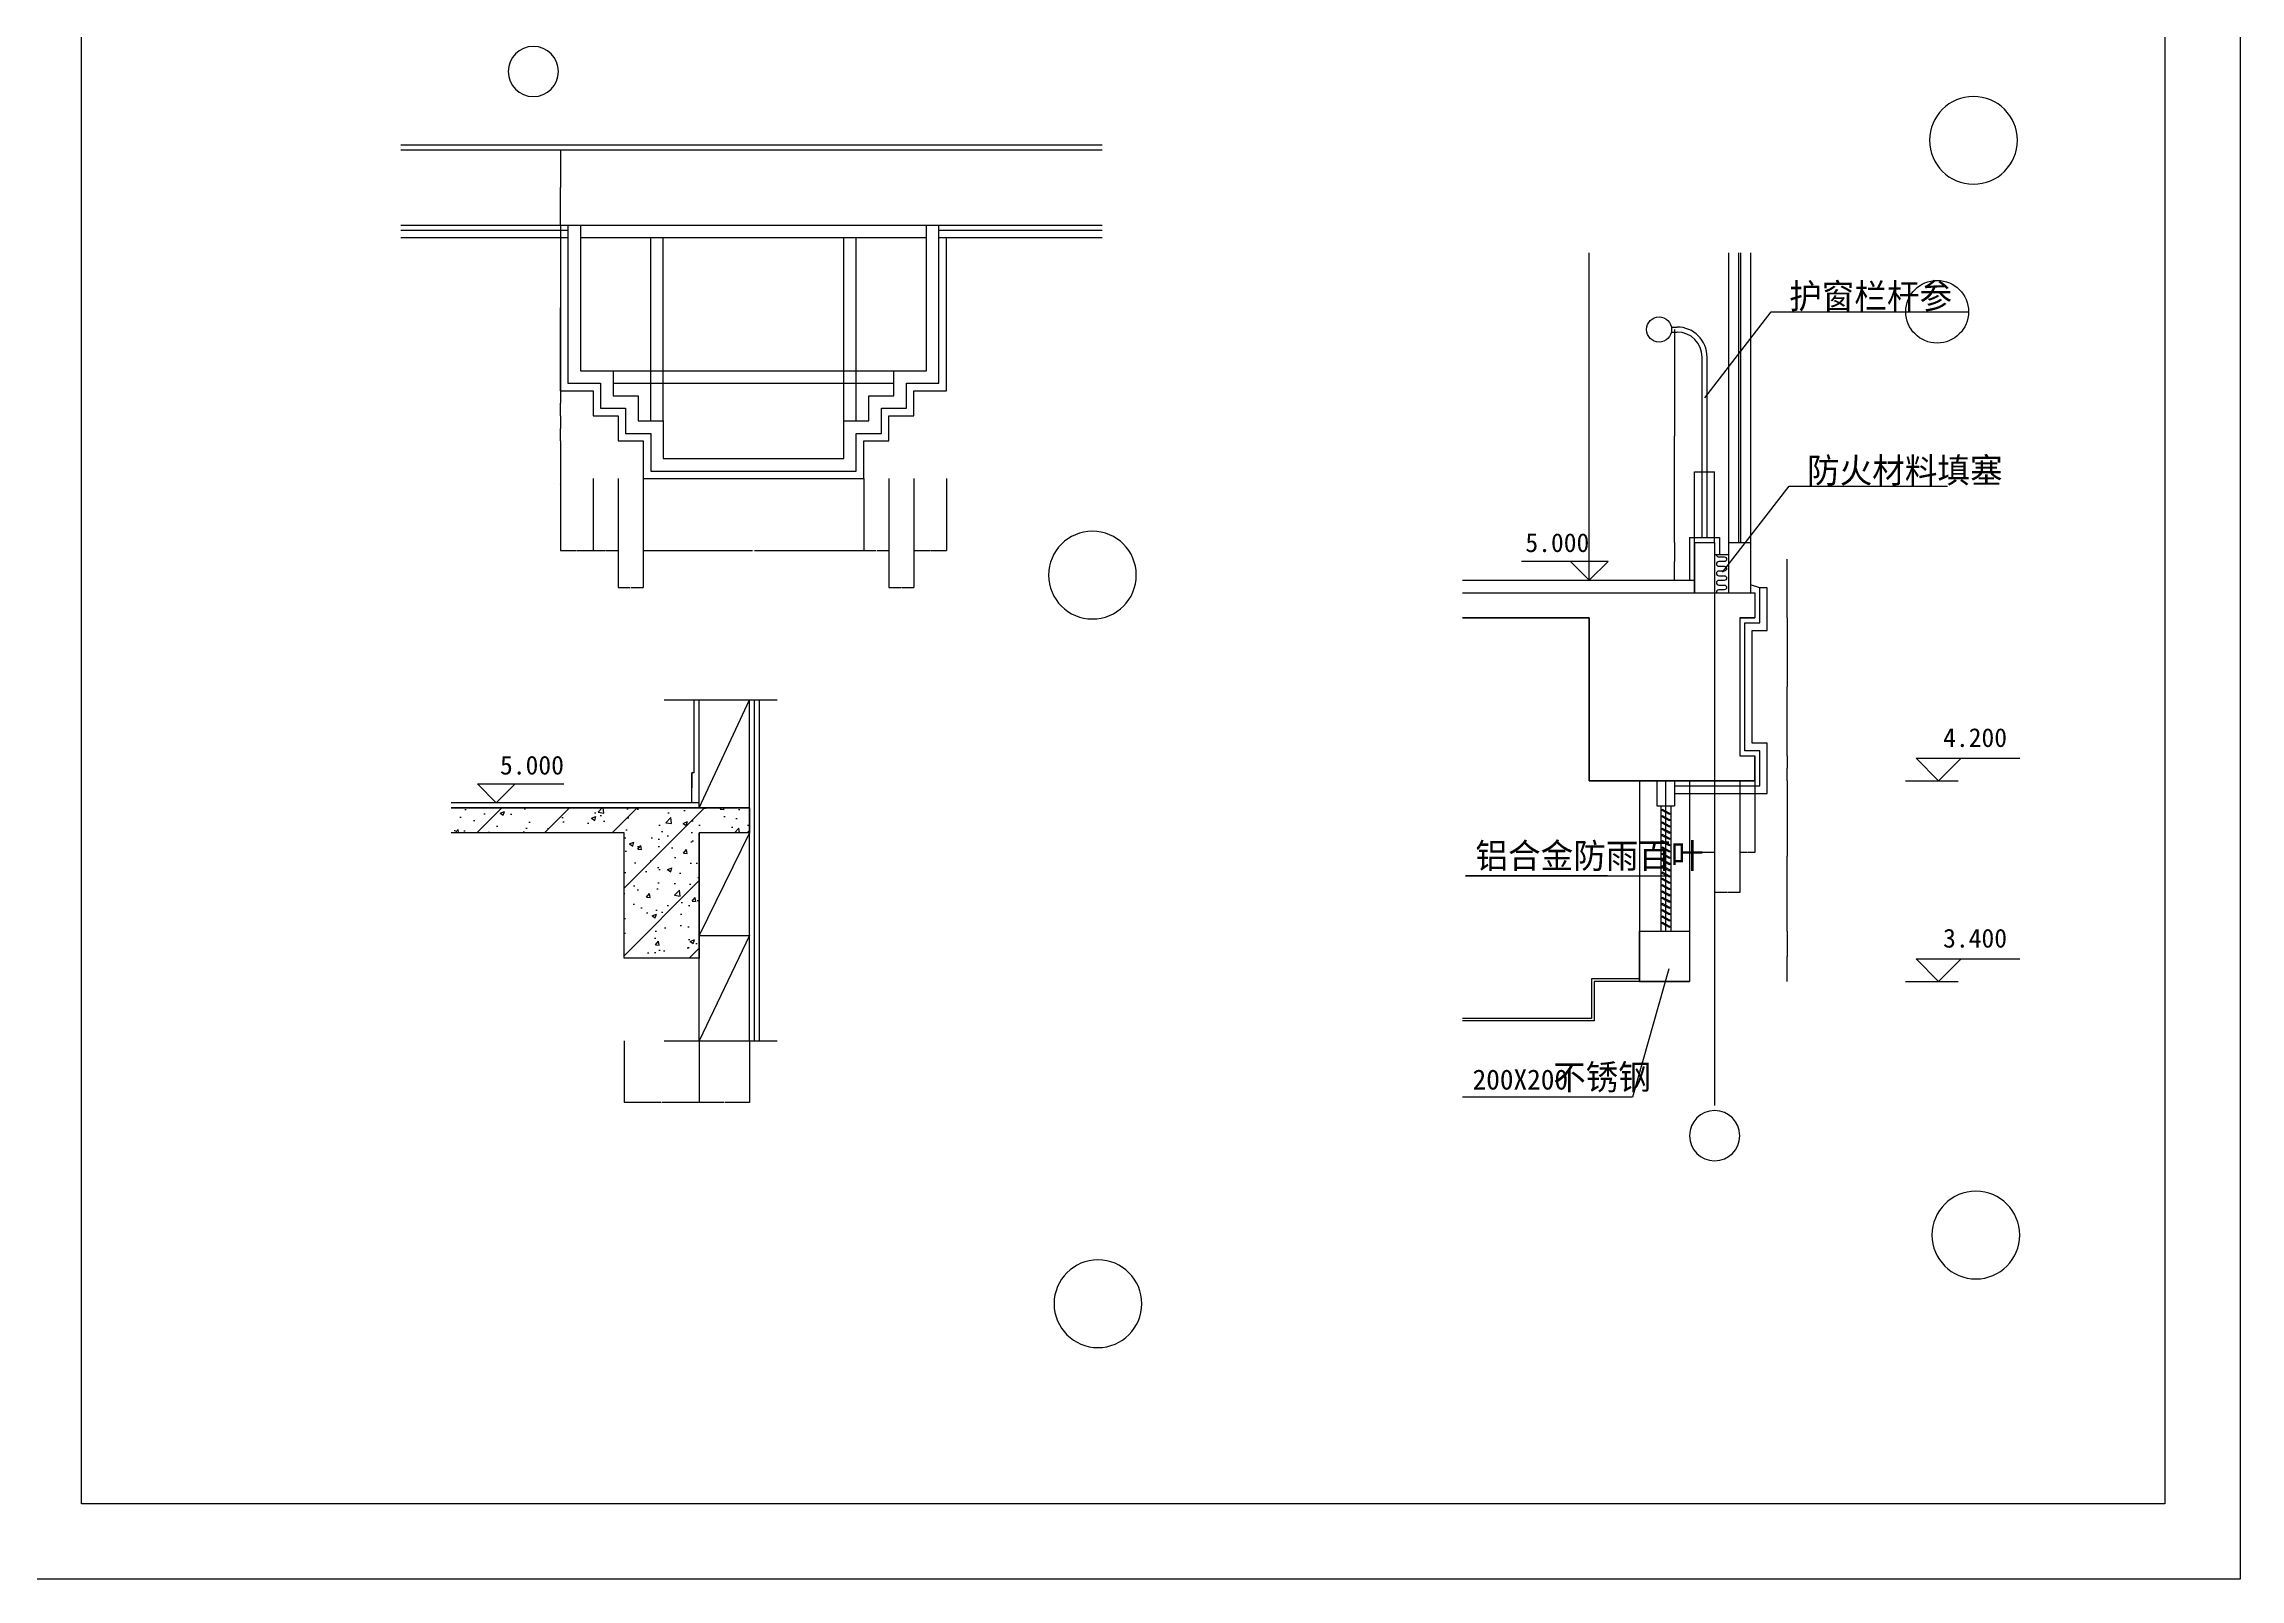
# Model space of a CAD drawing. Header units: metres. Extents: x -2 to 110498, y -28334 to 24454.
# Drawn here: x 101738 to 110498, y 11854 to 17976 of the extents above; entities that cross this region are included whole.
import ezdxf

# ---------------------------------------------------------------- set-up
doc = ezdxf.new("R2010")
doc.units = ezdxf.units.M
for name, color, linetype in [('AXIS', 3, 'Continuous'), ('DOTE', 1, 'Continuous'), ('HATCH', 255, 'Continuous'), ('LINE', 2, 'Continuous'), ('PUB_DIM', 3, 'Continuous'), ('PUB_TEXT', 7, 'Continuous'), ('PUB_WALL', 255, 'Continuous'), ('S_SURFACE', 6, 'Continuous'), ('TK', 143, 'Continuous'), ('WALL', 255, 'Continuous')]:
    doc.layers.add(name, color=color, linetype=linetype)
doc.dimstyles.get("Standard").update_dxf_attribs({"dimtxt": 2.5, "dimasz": 2.5, "dimexe": 1.25, "dimexo": 0.625, "dimtad": 1, "dimcen": 2.5, "dimazin": 3, "dimtfac": 1, "dimtmove": 0, "dimatfit": 3})

# ---------------------------------------------------------------- blocks, each defined once
blk = doc.blocks.new('_AXISO')
blk.add_circle((0, 0), 0.5)
blk = doc.blocks.new('_INDEX1')
blk.add_lwpolyline([(-0.5, 0, 1), (0.5, 0, 1)], format="xyb", close=True)
blk = doc.blocks.new('_INDEX')
blk.add_line((-0.5, 0), (0.5, 0))
blk.add_circle((0, 0), 0.5)
blk = doc.blocks.new('*D80')
for p, q in [((103797.98, 17553.75), (103797.98, 17403.75)), ((103797.73, 17403.75), (103797.48, 17403.75)), ((103797.98, 17253.75), (103797.98, 17403.75)), ((103797.98, 17403.75), (103797.98, 17403.75)), ((103798.23, 17403.75), (103798.48, 17403.75))]:
    blk.add_line(p, q)
at = {"layer": 'Defpoints'}
for p in [(103797.98, 17553.75), (103797.98, 17403.75), (103797.98, 17253.75)]:
    blk.add_point(p, dxfattribs=at)
at = {"layer": 'PUB_DIM', "insert": (103797.98, 17404.875), "char_height": 1, "attachment_point": 5}
blk.add_mtext('0', dxfattribs=at)
blk = doc.blocks.new('*D81')
for p, q in [((103797.98, 17253.75), (103797.98, 16923.28)), ((103797.73, 16923.28), (103797.48, 16923.28)), ((103797.98, 16592.82), (103797.98, 16923.28)), ((103797.98, 16923.28), (103797.98, 16923.28)), ((103798.23, 16923.28), (103798.48, 16923.28))]:
    blk.add_line(p, q)
at = {"layer": 'Defpoints'}
for p in [(103797.98, 17253.75), (103797.98, 16923.28), (103797.98, 16592.82)]:
    blk.add_point(p, dxfattribs=at)
at = {"layer": 'PUB_DIM', "insert": (103797.98, 16924.405), "char_height": 1, "attachment_point": 5}
blk.add_mtext('400~800', dxfattribs=at)
blk = doc.blocks.new('*D82')
for p, q in [((103797.98, 16592.82), (103797.98, 16542.82)), ((103797.73, 16542.82), (103797.48, 16542.82)), ((103797.98, 16492.82), (103797.98, 16542.82)), ((103797.98, 16542.82), (103797.98, 16542.82)), ((103798.23, 16542.82), (103798.48, 16542.82))]:
    blk.add_line(p, q)
at = {"layer": 'Defpoints'}
for p in [(103797.98, 16592.82), (103797.98, 16542.82), (103797.98, 16492.82)]:
    blk.add_point(p, dxfattribs=at)
at = {"layer": 'PUB_DIM', "insert": (103797.98, 16543.945), "char_height": 1, "attachment_point": 5}
blk.add_mtext('0', dxfattribs=at)
blk = doc.blocks.new('*D83')
for p, q in [((103797.98, 16492.82), (103797.98, 16442.82)), ((103797.73, 16442.82), (103797.48, 16442.82)), ((103797.98, 16392.82), (103797.98, 16442.82)), ((103797.98, 16442.82), (103797.98, 16442.82)), ((103798.23, 16442.82), (103798.48, 16442.82))]:
    blk.add_line(p, q)
at = {"layer": 'Defpoints'}
for p in [(103797.98, 16492.82), (103797.98, 16442.82), (103797.98, 16392.82)]:
    blk.add_point(p, dxfattribs=at)
at = {"layer": 'PUB_DIM', "insert": (103797.98, 16443.945), "char_height": 1, "attachment_point": 5}
blk.add_mtext('0', dxfattribs=at)
blk = doc.blocks.new('*D84')
for p, q in [((103797.98, 16392.82), (103797.98, 16218.34)), ((103797.73, 16218.34), (103797.48, 16218.34)), ((103797.98, 16242.82), (103797.98, 16218.34)), ((103797.98, 16218.34), (103797.98, 16218.34)), ((103798.23, 16218.34), (103798.48, 16218.34))]:
    blk.add_line(p, q)
at = {"layer": 'Defpoints'}
for p in [(103797.98, 16392.82), (103797.98, 16242.82), (103797.98, 16218.34)]:
    blk.add_point(p, dxfattribs=at)
at = {"layer": 'PUB_DIM', "insert": (103797.98, 16219.465), "char_height": 1, "attachment_point": 5}
blk.add_mtext('115~150', dxfattribs=at)
blk = doc.blocks.new('*D85')
for p, q in [((103797.99, 16242.82), (103797.99, 15955.5)), ((103927.99, 16242.82), (103927.99, 15955.5)), ((103798.24, 15955.5), (103861.49, 15955.5)), ((103864.49, 15955.5), (103927.74, 15955.5))]:
    blk.add_line(p, q)
at = {"layer": 'Defpoints'}
for p in [(103797.99, 16242.82), (103927.99, 16242.82), (103797.99, 15955.5)]:
    blk.add_point(p, dxfattribs=at)
at = {"layer": 'PUB_DIM', "insert": (103862.99, 15955.5), "char_height": 1, "attachment_point": 5}
blk.add_mtext('130', dxfattribs=at)
blk = doc.blocks.new('*D86')
for p, q in [((103927.99, 16242.82), (103927.99, 15955.5)), ((104027.99, 16242.82), (104027.99, 15955.5)), ((103928.24, 15955.5), (103976.49, 15955.5)), ((103979.49, 15955.5), (104027.74, 15955.5))]:
    blk.add_line(p, q)
at = {"layer": 'Defpoints'}
for p in [(103927.99, 16242.82), (104027.99, 16242.82), (103927.99, 15955.5)]:
    blk.add_point(p, dxfattribs=at)
at = {"layer": 'PUB_DIM', "insert": (103977.99, 15955.5), "char_height": 1, "attachment_point": 5}
blk.add_mtext('100', dxfattribs=at)
blk = doc.blocks.new('*D87')
for p, q in [((104027.99, 16242.82), (104027.99, 15808.5)), ((104127.99, 16242.82), (104127.99, 15808.5)), ((104028.24, 15808.5), (104076.49, 15808.5)), ((104079.49, 15808.5), (104127.74, 15808.5))]:
    blk.add_line(p, q)
at = {"layer": 'Defpoints'}
for p in [(104027.99, 16242.82), (104127.99, 16242.82), (104027.99, 15808.5)]:
    blk.add_point(p, dxfattribs=at)
at = {"layer": 'PUB_DIM', "insert": (104077.99, 15808.5), "char_height": 1, "attachment_point": 5}
blk.add_mtext('100', dxfattribs=at)
blk = doc.blocks.new('*D88')
for p, q in [((104127.99, 16242.82), (104127.99, 15955.5)), ((105007.99, 16242.82), (105007.99, 15955.5)), ((104128.24, 15955.5), (104564.49, 15955.5)), ((104571.49, 15955.5), (105007.74, 15955.5))]:
    blk.add_line(p, q)
at = {"layer": 'Defpoints'}
for p in [(104127.99, 16242.82), (105007.99, 16242.82), (104127.99, 15955.5)]:
    blk.add_point(p, dxfattribs=at)
at = {"layer": 'PUB_DIM', "insert": (104567.99, 15955.5), "char_height": 1, "attachment_point": 5}
blk.add_mtext('620~880', dxfattribs=at)
blk = doc.blocks.new('*D89')
for p, q in [((105007.99, 16242.82), (105007.99, 15955.5)), ((105107.99, 16242.82), (105107.99, 15955.5)), ((105008.24, 15955.5), (105056.49, 15955.5)), ((105059.49, 15955.5), (105107.74, 15955.5))]:
    blk.add_line(p, q)
at = {"layer": 'Defpoints'}
for p in [(105007.99, 16242.82), (105107.99, 16242.82), (105007.99, 15955.5)]:
    blk.add_point(p, dxfattribs=at)
at = {"layer": 'PUB_DIM', "insert": (105057.99, 15955.5), "char_height": 1, "attachment_point": 5}
blk.add_mtext('100', dxfattribs=at)
blk = doc.blocks.new('*D90')
for p, q in [((105107.99, 16242.82), (105107.99, 15808.5)), ((105207.99, 16242.82), (105207.99, 15808.5)), ((105108.24, 15808.5), (105156.49, 15808.5)), ((105159.49, 15808.5), (105207.74, 15808.5))]:
    blk.add_line(p, q)
at = {"layer": 'Defpoints'}
for p in [(105107.99, 16242.82), (105207.99, 16242.82), (105107.99, 15808.5)]:
    blk.add_point(p, dxfattribs=at)
at = {"layer": 'PUB_DIM', "insert": (105157.99, 15808.5), "char_height": 1, "attachment_point": 5}
blk.add_mtext('100', dxfattribs=at)
blk = doc.blocks.new('*D91')
for p, q in [((105207.99, 16242.82), (105207.99, 15955.5)), ((105337.99, 16242.82), (105337.99, 15955.5)), ((105208.24, 15955.5), (105271.49, 15955.5)), ((105274.49, 15955.5), (105337.74, 15955.5))]:
    blk.add_line(p, q)
at = {"layer": 'Defpoints'}
for p in [(105207.99, 16242.82), (105337.99, 16242.82), (105207.99, 15955.5)]:
    blk.add_point(p, dxfattribs=at)
at = {"layer": 'PUB_DIM', "insert": (105272.99, 15955.5), "char_height": 1, "attachment_point": 5}
blk.add_mtext('130', dxfattribs=at)
blk = doc.blocks.new('*D92')
for p, q in [((108241.36, 16837.08), (108241.36, 16412.08)), ((108241.11, 16412.08), (108240.86, 16412.08)), ((108241.36, 15987.08), (108241.36, 16412.08)), ((108241.36, 16412.08), (108241.36, 16412.08)), ((108241.61, 16412.08), (108241.86, 16412.08))]:
    blk.add_line(p, q)
at = {"layer": 'Defpoints'}
for p in [(108241.36, 16837.08), (108241.36, 16412.08), (108241.36, 15987.08)]:
    blk.add_point(p, dxfattribs=at)
at = {"layer": 'PUB_DIM', "insert": (108241.36, 16413.205), "char_height": 1, "attachment_point": 5}
blk.add_mtext('0', dxfattribs=at)
blk = doc.blocks.new('*D93')
for p, q in [((108241.36, 15987.08), (108241.36, 15912.08)), ((108241.11, 15912.08), (108240.86, 15912.08)), ((108241.36, 15837.08), (108241.36, 15912.08)), ((108241.36, 15912.08), (108241.36, 15912.08)), ((108241.61, 15912.08), (108241.86, 15912.08))]:
    blk.add_line(p, q)
at = {"layer": 'Defpoints'}
for p in [(108241.36, 15987.08), (108241.36, 15912.08), (108241.36, 15837.08)]:
    blk.add_point(p, dxfattribs=at)
at = {"layer": 'PUB_DIM', "insert": (108241.36, 15913.205), "char_height": 1, "attachment_point": 5}
blk.add_mtext('0', dxfattribs=at)
blk = doc.blocks.new('*D94')
for p, q in [((108321.88, 15987.08), (108321.88, 16269.09)), ((108322.13, 16269.09), (108360.88, 16269.09)), ((108362.88, 16269.09), (108401.63, 16269.09)), ((108401.88, 15987.08), (108401.88, 16269.09))]:
    blk.add_line(p, q)
at = {"layer": 'Defpoints'}
for p in [(108321.88, 16269.09), (108321.88, 15987.08), (108401.88, 15987.08)]:
    blk.add_point(p, dxfattribs=at)
at = {"layer": 'PUB_DIM', "insert": (108361.88, 16269.09), "char_height": 1, "attachment_point": 5}
blk.add_mtext('80', dxfattribs=at)
blk = doc.blocks.new('*D95')
for p, q in [((108691.64, 14437.08), (108691.64, 14337.08)), ((108691.39, 14337.08), (108691.14, 14337.08)), ((108691.64, 14237.08), (108691.64, 14337.08)), ((108691.64, 14337.08), (108691.64, 14337.08)), ((108691.89, 14337.08), (108692.14, 14337.08))]:
    blk.add_line(p, q)
at = {"layer": 'Defpoints'}
for p in [(108691.64, 14437.08), (108691.64, 14337.08), (108691.64, 14237.08)]:
    blk.add_point(p, dxfattribs=at)
at = {"layer": 'PUB_DIM', "insert": (108691.64, 14338.205), "char_height": 1, "attachment_point": 5}
blk.add_mtext('0', dxfattribs=at)
blk = doc.blocks.new('*D96')
for p, q in [((108691.64, 15037.08), (108691.64, 14737.08)), ((108691.39, 14737.08), (108691.14, 14737.08)), ((108691.64, 14437.08), (108691.64, 14737.08)), ((108691.64, 14737.08), (108691.64, 14737.08)), ((108691.89, 14737.08), (108692.14, 14737.08))]:
    blk.add_line(p, q)
at = {"layer": 'Defpoints'}
for p in [(108691.64, 15037.08), (108691.64, 14737.08), (108691.64, 14437.08)]:
    blk.add_point(p, dxfattribs=at)
at = {"layer": 'PUB_DIM', "insert": (108691.64, 14738.205), "char_height": 1, "attachment_point": 5}
blk.add_mtext('0', dxfattribs=at)
blk = doc.blocks.new('*D97')
for p, q in [((108691.39, 15087.08), (108691.14, 15087.08)), ((108691.64, 15137.08), (108691.64, 15087.08)), ((108691.64, 15037.08), (108691.64, 15087.08)), ((108691.64, 15087.08), (108691.64, 15087.08)), ((108691.89, 15087.08), (108692.14, 15087.08))]:
    blk.add_line(p, q)
at = {"layer": 'Defpoints'}
for p in [(108691.64, 15137.08), (108691.64, 15087.08), (108691.64, 15037.08)]:
    blk.add_point(p, dxfattribs=at)
at = {"layer": 'PUB_DIM', "insert": (108691.64, 15088.205), "char_height": 1, "attachment_point": 5}
blk.add_mtext('0', dxfattribs=at)
blk = doc.blocks.new('*D98')
for p, q in [((108691.64, 15687.08), (108691.64, 15412.08)), ((108691.39, 15412.08), (108691.14, 15412.08)), ((108691.64, 15137.08), (108691.64, 15412.08)), ((108691.64, 15412.08), (108691.64, 15412.08)), ((108691.89, 15412.08), (108692.14, 15412.08))]:
    blk.add_line(p, q)
at = {"layer": 'Defpoints'}
for p in [(108691.64, 15687.08), (108691.64, 15412.08), (108691.64, 15137.08)]:
    blk.add_point(p, dxfattribs=at)
at = {"layer": 'PUB_DIM', "insert": (108691.64, 15413.205), "char_height": 1, "attachment_point": 5}
blk.add_mtext('0', dxfattribs=at)
blk = doc.blocks.new('*D99')
for p, q in [((108691.39, 15921.51), (108691.14, 15921.51)), ((108691.64, 15687.08), (108691.64, 15921.51)), ((108691.64, 15787.08), (108691.64, 15921.51)), ((108691.64, 15921.51), (108691.64, 15921.51)), ((108691.89, 15921.51), (108692.14, 15921.51))]:
    blk.add_line(p, q)
at = {"layer": 'Defpoints'}
for p in [(108691.64, 15921.51), (108691.64, 15787.08), (108691.64, 15687.08)]:
    blk.add_point(p, dxfattribs=at)
at = {"layer": 'PUB_DIM', "insert": (108691.64, 15922.635), "char_height": 1, "attachment_point": 5}
blk.add_mtext('0', dxfattribs=at)
blk = doc.blocks.new('*D100')
for p, q in [((108501.89, 15037.08), (108501.89, 14751.85)), ((108561.89, 15037.08), (108561.89, 14751.85)), ((108530.89, 14751.85), (108501.64, 14751.85)), ((108562.14, 14751.85), (108532.89, 14751.85))]:
    blk.add_line(p, q)
at = {"layer": 'Defpoints'}
for p in [(108501.89, 15037.08), (108561.89, 15037.08), (108561.89, 14751.85)]:
    blk.add_point(p, dxfattribs=at)
at = {"layer": 'PUB_DIM', "insert": (108531.89, 14751.85), "char_height": 1, "attachment_point": 5}
blk.add_mtext('60', dxfattribs=at)
blk = doc.blocks.new('*D101')
for p, q in [((108401.89, 15037.08), (108401.89, 14592.1)), ((108501.89, 15037.08), (108501.89, 14592.1)), ((108450.39, 14592.1), (108401.64, 14592.1)), ((108502.14, 14592.1), (108453.39, 14592.1))]:
    blk.add_line(p, q)
at = {"layer": 'Defpoints'}
for p in [(108401.89, 15037.08), (108501.89, 15037.08), (108501.89, 14592.1)]:
    blk.add_point(p, dxfattribs=at)
at = {"layer": 'PUB_DIM', "insert": (108451.89, 14592.1), "char_height": 1, "attachment_point": 5}
blk.add_mtext('100', dxfattribs=at)
blk = doc.blocks.new('*D102')
for p, q in [((108301.89, 15037.08), (108301.89, 14750.78)), ((108401.89, 15037.08), (108401.89, 14750.78)), ((108350.39, 14750.78), (108301.64, 14750.78)), ((108402.14, 14750.78), (108353.39, 14750.78))]:
    blk.add_line(p, q)
at = {"layer": 'Defpoints'}
for p in [(108301.89, 15037.08), (108401.89, 15037.08), (108401.89, 14750.78)]:
    blk.add_point(p, dxfattribs=at)
at = {"layer": 'PUB_DIM', "insert": (108351.89, 14750.78), "char_height": 1, "attachment_point": 5}
blk.add_mtext('100', dxfattribs=at)
blk = doc.blocks.new('*D189')
for p, q in [((104051.86, 13999.71), (104051.86, 13754.71)), ((104351.86, 13999.71), (104351.86, 13754.71)), ((104200.36, 13754.71), (104051.61, 13754.71)), ((104352.11, 13754.71), (104203.36, 13754.71))]:
    blk.add_line(p, q)
at = {"layer": 'Defpoints'}
for p in [(104051.86, 13999.71), (104351.86, 13999.71), (104351.86, 13754.71)]:
    blk.add_point(p, dxfattribs=at)
at = {"layer": 'PUB_DIM', "insert": (104201.86, 13754.71), "char_height": 1, "attachment_point": 5}
blk.add_mtext('300', dxfattribs=at)
blk = doc.blocks.new('*D190')
for p, q in [((104351.86, 13999.71), (104351.86, 13754.71)), ((104551.86, 13999.71), (104551.86, 13754.71)), ((104450.36, 13754.71), (104351.61, 13754.71)), ((104552.11, 13754.71), (104453.36, 13754.71))]:
    blk.add_line(p, q)
at = {"layer": 'Defpoints'}
for p in [(104351.86, 13999.71), (104551.86, 13999.71), (104551.86, 13754.71)]:
    blk.add_point(p, dxfattribs=at)
at = {"layer": 'PUB_DIM', "insert": (104451.86, 13754.71), "char_height": 1, "attachment_point": 5}
blk.add_mtext('200', dxfattribs=at)
blk = doc.blocks.new('*D235')
for p, q in [((104321.86, 15069.71), (104321.86, 15009.71)), ((104321.61, 15009.71), (104321.36, 15009.71)), ((104321.86, 14949.71), (104321.86, 15009.71)), ((104321.86, 15009.71), (104321.86, 15009.71)), ((104322.11, 15009.71), (104322.36, 15009.71))]:
    blk.add_line(p, q)
at = {"layer": 'Defpoints'}
for p in [(104321.86, 15069.71), (104321.86, 15009.71), (104321.86, 14949.71)]:
    blk.add_point(p, dxfattribs=at)
at = {"layer": 'PUB_DIM', "insert": (104321.86, 15010.835), "char_height": 1, "attachment_point": 5}
blk.add_mtext('0', dxfattribs=at)

msp = doc.modelspace()

# ---------------------------------------------------------------- hatches: boundary and pattern name
at = {"layer": 'HATCH'}
h = msp.add_hatch(dxfattribs=at)
h.set_pattern_fill('ANSI31', scale=60)
h.paths.add_polyline_path([(104551.86, 14829.71), (104551.86, 14929.71), (103361.86, 14929.71), (103361.86, 14829.71), (104051.86, 14829.71), (104051.86, 14329.71), (104351.86, 14329.71), (104351.86, 14829.71)])
h = msp.add_hatch(dxfattribs=at)
h.set_pattern_fill('AR-CONC')
h.paths.add_polyline_path([(104551.86, 14929.71), (103361.86, 14929.71), (103361.86, 14829.71), (104051.86, 14829.71), (104051.86, 14329.71), (104351.86, 14329.71), (104351.86, 14829.71), (104551.86, 14829.71)])

# ---------------------------------------------------------------- linework, layer by layer
for p, q in [((103161.74, 17573.75), (105959.37, 17573.75)), ((103161.74, 17233.75), (103827.98, 17233.75)), ((103161.74, 17203.75), (103827.98, 17203.75)), ((103877.98, 17203.75), (105257.98, 17203.75)), ((104157.98, 16472.82), (104157.98, 17203.75)), ((104207.98, 16472.82), (104207.98, 17203.75)), ((104927.98, 16472.82), (104927.98, 17203.75)), ((104977.98, 16472.82), (104977.98, 17203.75)), ((105307.98, 17233.75), (105959.37, 17233.75)), ((105307.98, 17203.75), (105959.37, 17203.75)), ((107901.89, 15837.08), (107901.89, 17142.96)), ((108456.68, 17142.96), (108456.68, 15787.08)), ((108496.68, 17142.96), (108496.68, 15987.08)), ((108505.3, 17142.96), (108505.3, 15987.08)), ((108545.3, 17142.96), (108545.3, 15787.08)), ((108229.19, 16847.08), (108251.89, 16847.08)), ((108229.19, 16827.08), (108251.89, 16827.08)), ((104007.98, 16672.82), (105127.98, 16672.82)), ((108351.89, 16007.08), (108351.89, 16727.08)), ((108371.89, 16007.08), (108371.89, 16727.08)), ((104007.98, 16622.82), (105127.98, 16622.82)), ((108301.89, 16007.08), (108421.89, 16007.08)), ((108301.89, 16007.08), (108301.89, 15837.08)), ((108421.89, 16007.08), (108421.89, 15939.41)), ((108456.68, 15987.08), (108545.3, 15987.08)), ((108401.89, 15939.41), (108456.68, 15939.41)), ((107395.86, 15837.08), (108321.89, 15837.08)), ((108581.89, 15807.08), (108545.3, 15818.44)), ((108101.89, 15037.08), (108101.89, 14437.08)), ((108171.89, 15037.08), (108171.89, 14937.08)), ((108206.89, 14437.08), (108206.89, 15037.08)), ((108241.89, 15037.08), (108241.89, 14937.08)), ((108301.89, 14987.08), (108301.89, 14437.08)), ((109163.66, 15037.08), (109373.15, 15037.08)), ((108171.89, 14937.08), (108241.89, 14937.08)), ((108186.89, 14937.08), (108186.89, 14437.08)), ((108226.89, 14937.08), (108226.89, 14437.08)), ((108218.99, 14287.87), (108074.76, 13775.92)), ((109163.66, 14237.08), (109373.15, 14237.08)), ((108074.76, 13775.92), (107396.3, 13775.92))]:
    msp.add_line(p, q)
for points in [[(103797.98, 17203.75), (103797.98, 16592.82), (103927.98, 16592.82), (103927.98, 16492.82), (104027.98, 16492.82), (104027.98, 16392.82), (104127.98, 16392.82), (104127.98, 16242.82), (105007.98, 16242.82), (105007.98, 16392.82), (105107.98, 16392.82), (105107.98, 16492.82), (105207.98, 16492.82), (105207.98, 16592.82), (105337.98, 16592.82), (105337.98, 17203.75)], [(103827.98, 17253.75), (103827.98, 16622.82), (103957.98, 16622.82), (103957.98, 16522.82), (104057.98, 16522.82), (104057.98, 16422.82), (104157.98, 16422.82), (104157.98, 16272.82), (104977.98, 16272.82), (104977.98, 16422.82), (105077.98, 16422.82), (105077.98, 16522.82), (105177.98, 16522.82), (105177.98, 16622.82), (105307.98, 16622.82), (105307.98, 17253.75)], [(103877.98, 17253.75), (103877.98, 16672.82), (104007.98, 16672.82), (104007.98, 16572.82), (104107.98, 16572.82), (104107.98, 16472.82), (104207.98, 16472.82), (104207.98, 16322.82), (104927.98, 16322.82), (104927.98, 16472.82), (105027.98, 16472.82), (105027.98, 16572.82), (105127.98, 16572.82), (105127.98, 16672.82), (105257.98, 16672.82), (105257.98, 17253.75)], [(108241.89, 14987.08), (108611.89, 14987.08), (108611.89, 15187.08), (108551.89, 15187.08), (108551.89, 15637.08), (108611.89, 15637.08), (108611.89, 15807.08), (108581.89, 15807.08)], [(108241.89, 15017.08), (108581.89, 15017.08), (108581.89, 15157.08), (108521.89, 15157.08), (108521.89, 15667.08), (108581.89, 15667.08), (108581.89, 15807.08)], [(108101.89, 14247.08), (107911.06, 14247.08), (107911.06, 14089.42), (107395.86, 14089.42)], [(108101.89, 14237.08), (107921.06, 14237.08), (107921.06, 14079.42), (107395.86, 14079.42)]]:
    msp.add_lwpolyline(points)
for points in [[(108221.89, 14908.18), (108221.89, 14902.54), (108191.89, 14918.18), (108191.89, 14923.82)], [(108221.89, 14883.18), (108221.89, 14877.54), (108191.89, 14893.18), (108191.89, 14898.82)], [(108221.89, 14858.18), (108221.89, 14852.54), (108191.89, 14868.18), (108191.89, 14873.82)], [(108221.89, 14833.18), (108221.89, 14827.54), (108191.89, 14843.18), (108191.89, 14848.82)], [(108221.89, 14808.18), (108221.89, 14802.54), (108191.89, 14818.18), (108191.89, 14823.82)], [(108221.89, 14783.18), (108221.89, 14777.54), (108191.89, 14793.18), (108191.89, 14798.82)], [(108221.89, 14758.18), (108221.89, 14752.54), (108191.89, 14768.18), (108191.89, 14773.82)], [(108221.89, 14733.18), (108221.89, 14727.54), (108191.89, 14743.18), (108191.89, 14748.82)], [(108221.89, 14708.18), (108221.89, 14702.54), (108191.89, 14718.18), (108191.89, 14723.82)], [(108221.89, 14683.18), (108221.89, 14677.54), (108191.89, 14693.18), (108191.89, 14698.82)], [(108221.89, 14658.18), (108221.89, 14652.54), (108191.89, 14668.18), (108191.89, 14673.82)], [(108221.89, 14633.18), (108221.89, 14627.54), (108191.89, 14643.18), (108191.89, 14648.82)], [(108221.89, 14608.18), (108221.89, 14602.54), (108191.89, 14618.18), (108191.89, 14623.82)], [(108221.89, 14583.18), (108221.89, 14577.54), (108191.89, 14593.18), (108191.89, 14598.82)], [(108221.89, 14558.18), (108221.89, 14552.54), (108191.89, 14568.18), (108191.89, 14573.82)], [(108221.89, 14533.18), (108221.89, 14527.54), (108191.89, 14543.18), (108191.89, 14548.82)], [(108221.89, 14508.18), (108221.89, 14502.54), (108191.89, 14518.18), (108191.89, 14523.82)], [(108221.89, 14483.18), (108221.89, 14477.54), (108191.89, 14493.18), (108191.89, 14498.82)], [(108221.89, 14458.18), (108221.89, 14452.54), (108191.89, 14468.18), (108191.89, 14473.82)]]:
    msp.add_lwpolyline(points, close=True)
msp.add_circle((108180.2, 16837.08), 50)
for radius in [120, 100]:
    msp.add_arc((108251.89, 16727.08), radius, 0, 90)
at = {"layer": 'DOTE'}
msp.add_line((108401.89, 15787.08), (108401.89, 13741.82), dxfattribs=at)
at = {"layer": 'LINE'}
for p, q in [((104211.86, 15359.71), (104661.86, 15359.71)), ((104331.86, 15069.71), (104331.86, 15359.71)), ((104351.86, 14929.71), (104351.86, 15359.71)), ((104351.86, 14929.71), (104551.86, 15359.71)), ((104551.86, 13999.71), (104551.86, 15359.71)), ((104571.86, 13999.71), (104571.86, 15359.71)), ((104591.86, 13999.71), (104591.86, 15359.71)), ((104321.86, 14949.71), (104321.86, 15069.71)), ((104331.86, 15069.71), (104321.86, 15069.71)), ((104351.86, 14949.71), (103361.86, 14949.71)), ((104551.86, 14929.71), (103361.86, 14929.71)), ((104051.86, 14829.71), (103361.86, 14829.71)), ((104051.86, 14329.71), (104051.86, 14829.71)), ((104351.86, 13999.71), (104351.86, 14829.71)), ((104551.86, 14829.71), (104351.86, 14419.71)), ((104551.86, 14829.71), (104351.86, 14829.71)), ((104551.86, 14419.71), (104351.86, 13999.71)), ((104351.86, 14419.71), (104551.86, 14419.71)), ((104351.86, 14329.71), (104051.86, 14329.71)), ((104211.86, 13999.71), (104661.86, 13999.71))]:
    msp.add_line(p, q, dxfattribs=at)
msp.add_lwpolyline([(103361.86, 14929.71), (104551.86, 14929.71), (104551.86, 14829.71), (104351.86, 14829.71), (104351.86, 14329.71), (104051.86, 14329.71), (104051.86, 14829.71), (103361.86, 14829.71)], dxfattribs=at)
at = {"layer": 'PUB_DIM'}
for p, q in [((108362.3, 16564.37), (108627.59, 16907.91)), ((108627.59, 16907.91), (109164.48, 16907.91)), ((108433.78, 15869.48), (108699.07, 16213.01)), ((108699.07, 16213.01), (109330.19, 16213.01)), ((107901.89, 15912.08), (107631.89, 15912.08)), ((107976.89, 15912.08), (107826.89, 15912.08)), ((107826.89, 15912.08), (107901.89, 15837.08)), ((107901.89, 15837.08), (107976.89, 15912.08)), ((109205.13, 15127.08), (109385.13, 15127.08)), ((109295.13, 15037.08), (109205.13, 15127.08)), ((109385.13, 15127.08), (109295.13, 15037.08)), ((109295.13, 15127.08), (109619.13, 15127.08)), ((103466.86, 15024.71), (103616.86, 15024.71)), ((103541.86, 14949.71), (103466.86, 15024.71)), ((103541.86, 15024.71), (103811.86, 15024.71)), ((103616.86, 15024.71), (103541.86, 14949.71)), ((109295.13, 14237.08), (109205.13, 14327.08)), ((109205.13, 14327.08), (109385.13, 14327.08)), ((109295.13, 14327.08), (109619.13, 14327.08)), ((109385.13, 14327.08), (109295.13, 14237.08))]:
    msp.add_line(p, q, dxfattribs=at)
at = {"layer": 'PUB_TEXT'}
for p, q in [((107974.07, 14658.43), (107407.71, 14658.43)), ((107407.71, 14658.43), (108214.26, 14658.43))]:
    msp.add_line(p, q, dxfattribs=at)
at = {"layer": 'PUB_WALL'}
for points in [[(103161.74, 17553.75), (105959.37, 17553.75)], [(103161.74, 17253.75), (105959.37, 17253.75)], [(108321.89, 15787.08), (108321.89, 15987.08), (108401.89, 15987.08), (108401.89, 15787.08)], [(107395.86, 15787.08), (108561.89, 15787.08), (108561.89, 15687.08), (108501.89, 15687.08), (108501.89, 15137.08), (108561.89, 15137.08), (108561.89, 15037.08), (107901.89, 15037.08), (107901.89, 15687.08), (107395.86, 15687.08)]]:
    msp.add_lwpolyline(points, dxfattribs=at)
msp.add_lwpolyline([(108101.89, 14237.08), (108101.89, 14437.08), (108301.89, 14437.08), (108301.89, 14237.08)], close=True, dxfattribs=at)
at = {"layer": 'S_SURFACE'}
msp.add_lwpolyline([(108409.04, 15939.41, 0.41), (108418.39, 15930.06), (108440.39, 15930.06, -1), (108440.39, 15911.36), (108418.39, 15911.36, 1), (108418.39, 15892.66), (108440.39, 15892.66, -1), (108440.39, 15873.96), (108418.39, 15873.96, 1), (108418.39, 15855.26), (108440.39, 15855.26, -1), (108440.39, 15836.56), (108418.39, 15836.56, 1), (108418.39, 15817.86), (108440.39, 15817.86, -1), (108440.39, 15799.16), (108418.39, 15799.16, 0.5), (108409.44, 15787.08, 0.5)], format="xyb", dxfattribs=at)
at = {"layer": 'TK'}
for points in [[(101587.71, 24453.6), (110497.71, 24453.6), (110497.71, 11853.6), (101587.71, 11853.6)], [(101887.71, 23703.6), (110197.71, 23703.6), (110197.71, 12153.6), (101887.71, 12153.6)]]:
    msp.add_lwpolyline(points, close=True, dxfattribs=at)
msp.add_lwpolyline([(110197.71, 23703.6), (110197.71, 12153.6), (101887.71, 12153.6), (101887.71, 23703.6), (110197.71, 23703.6)], dxfattribs=at)
at = {"layer": 'WALL'}
for p, q in [((103161.74, 17553.75), (105959.37, 17553.75)), ((103161.74, 17253.75), (105959.37, 17253.75)), ((108321.89, 15987.08), (108321.89, 15787.08)), ((108321.89, 15987.08), (108401.89, 15987.08)), ((108401.89, 15987.08), (108401.89, 15787.08)), ((107395.86, 15787.08), (108561.89, 15787.08)), ((108561.89, 15787.08), (108561.89, 15687.08)), ((107395.86, 15687.08), (107901.89, 15687.08)), ((107901.89, 15687.08), (107901.89, 15037.08)), ((108501.89, 15687.08), (108501.89, 15137.08)), ((108501.89, 15687.08), (108561.89, 15687.08)), ((108501.89, 15137.08), (108561.89, 15137.08)), ((108561.89, 15037.08), (108561.89, 15137.08)), ((107901.89, 15037.08), (108561.89, 15037.08)), ((108101.89, 14437.08), (108301.89, 14437.08)), ((108101.89, 14437.08), (108101.89, 14237.08)), ((108301.89, 14437.08), (108301.89, 14237.08)), ((108101.89, 14237.08), (108301.89, 14237.08))]:
    msp.add_line(p, q, dxfattribs=at)

# ---------------------------------------------------------------- block references
at = {"layer": 'AXIS', "xscale": -200, "yscale": 200, "zscale": 200}
msp.add_blockref('_AXISO', (103689.9, 17866.09), dxfattribs=at)
at = {"layer": 'AXIS', "xscale": -200, "yscale": 200, "zscale": 200, "rotation": 180}
msp.add_blockref('_AXISO', (108401.89, 13621.82), dxfattribs=at)
at = {"layer": 'PUB_DIM', "xscale": 250, "yscale": 250, "zscale": 250}
msp.add_blockref('_INDEX', (109289.48, 16907.91), dxfattribs=at)
at = {"layer": 'PUB_TEXT', "xscale": 350, "yscale": 350, "zscale": 350}
for p in [(109434.29, 17591.61), (105919.99, 15857.59), (109443.79, 13225.5), (105941.98, 12951.67)]:
    msp.add_blockref('_INDEX1', p, dxfattribs=at)

# ---------------------------------------------------------------- texts
at = {"layer": 'PUB_DIM'}
for s, p in [('5.000', (107646.89, 15949.58)), ('4.200', (109313.13, 15172.08)), ('5.000', (103556.86, 15062.21)), ('3.400', (109313.13, 14372.08))]:
    msp.add_text(s, height=75, dxfattribs=at).set_placement(p)
at = {"layer": 'PUB_TEXT'}
for s, height, p in [('护窗栏杆参', 100, (108698.99, 16920.41)), ('防火材料填塞', 100, (108770.47, 16225.51)), ('铝合金防雨百叶', 100, (107447.71, 14688.43)), ('200X200', 80, (107436.3, 13805.92)), ('不锈钢', 100, (107757.63, 13805.92))]:
    msp.add_text(s, height=height, dxfattribs=at).set_placement(p)

# ---------------------------------------------------------------- dimensions: what is measured, and where the dimension line sits
at = {"layer": 'PUB_DIM'}
for base, p1, p2, picture, middle in [((103797.98, 17403.75), (103797.98, 17553.75), (103797.98, 17253.75), '*D80', (103797.98, 17404.875)), ((108241.36, 16412.08), (108241.36, 16837.08), (108241.36, 15987.08), '*D92', (108241.36, 16413.205)), ((103797.98, 16542.82), (103797.98, 16592.82), (103797.98, 16492.82), '*D82', (103797.98, 16543.945)), ((103797.98, 16442.82), (103797.98, 16492.82), (103797.98, 16392.82), '*D83', (103797.98, 16443.945)), ((103797.99, 15955.5), (103797.99, 16242.82), (103927.99, 16242.82), '*D85', (103862.99, 15955.5)), ((103927.99, 15955.5), (103927.99, 16242.82), (104027.99, 16242.82), '*D86', (103977.99, 15955.5)), ((104027.99, 15808.5), (104027.99, 16242.82), (104127.99, 16242.82), '*D87', (104077.99, 15808.5)), ((105007.99, 15955.5), (105007.99, 16242.82), (105107.99, 16242.82), '*D89', (105057.99, 15955.5)), ((105107.99, 15808.5), (105107.99, 16242.82), (105207.99, 16242.82), '*D90', (105157.99, 15808.5)), ((105207.99, 15955.5), (105207.99, 16242.82), (105337.99, 16242.82), '*D91', (105272.99, 15955.5)), ((108321.88, 16269.09), (108321.88, 15987.08), (108401.88, 15987.08), '*D94', (108361.88, 16269.09)), ((108241.36, 15912.08), (108241.36, 15987.08), (108241.36, 15837.08), '*D93', (108241.36, 15913.205)), ((108691.64, 15921.51), (108691.64, 15687.08), (108691.64, 15787.08), '*D99', (108691.64, 15922.635)), ((108691.64, 15412.08), (108691.64, 15137.08), (108691.64, 15687.08), '*D98', (108691.64, 15413.205)), ((104321.86, 15009.71), (104321.86, 15069.71), (104321.86, 14949.71), '*D235', (104321.86, 15010.835)), ((108691.64, 15087.08), (108691.64, 15037.08), (108691.64, 15137.08), '*D97', (108691.64, 15088.205)), ((108401.89, 14750.78), (108401.89, 15037.08), (108301.89, 15037.08), '*D102', (108351.89, 14750.78)), ((108501.89, 14592.1), (108501.89, 15037.08), (108401.89, 15037.08), '*D101', (108451.89, 14592.1)), ((108561.89, 14751.85), (108561.89, 15037.08), (108501.89, 15037.08), '*D100', (108531.89, 14751.85)), ((108691.64, 14737.08), (108691.64, 14437.08), (108691.64, 15037.08), '*D96', (108691.64, 14738.205)), ((108691.64, 14337.08), (108691.64, 14237.08), (108691.64, 14437.08), '*D95', (108691.64, 14338.205)), ((104351.86, 13754.71), (104351.86, 13999.71), (104051.86, 13999.71), '*D189', (104201.86, 13754.71)), ((104551.86, 13754.71), (104551.86, 13999.71), (104351.86, 13999.71), '*D190', (104451.86, 13754.71))]:
    dim = msp.add_linear_dim(base=base, p1=p1, p2=p2, dimstyle='Standard', dxfattribs=at)
    dim.commit()
    dim.dimension.update_dxf_attribs({"geometry": picture, "text_midpoint": middle})
for base, p1, p2, text, picture, middle in [((103797.98, 16923.28), (103797.98, 17253.75), (103797.98, 16592.82), '400~800', '*D81', (103797.98, 16924.405)), ((103797.98, 16218.34), (103797.98, 16392.82), (103797.98, 16242.82), '115~150', '*D84', (103797.98, 16219.465)), ((104127.99, 15955.5), (104127.99, 16242.82), (105007.99, 16242.82), '620~880', '*D88', (104567.99, 15955.5))]:
    dim = msp.add_linear_dim(base=base, p1=p1, p2=p2, text=text, dimstyle='Standard', dxfattribs=at)
    dim.commit()
    dim.dimension.update_dxf_attribs({"geometry": picture, "text_midpoint": middle})

doc.saveas('drawing.dxf')
